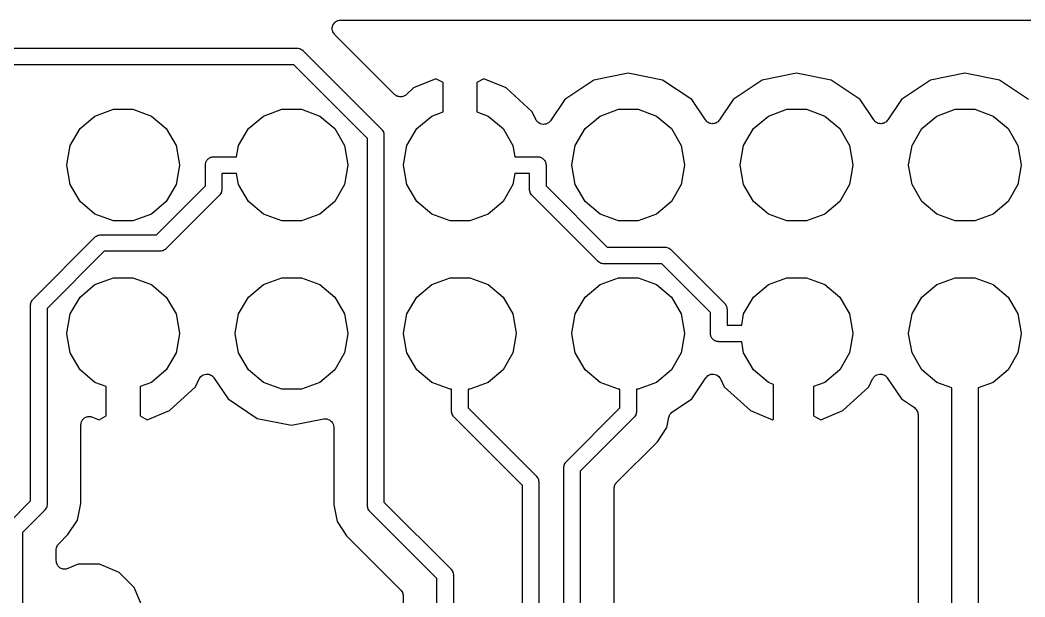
# Model space of a CAD drawing. Extents: x 116.4 to 213.4, y -134.3 to -53.5.
# Drawn here: x 188.78 to 203.94, y -62.24 to -53.54 of the extents above; entities that cross this region are included whole.
import ezdxf

# ---------------------------------------------------------------- set-up
doc = ezdxf.new("R2010")
doc.units = 0
doc.header["$MEASUREMENT"] = 0
doc.layers.add('BLACK', color=7, linetype='CONTINUOUS')

msp = doc.modelspace()

# ---------------------------------------------------------------- linework, layer by layer
at = {"layer": 'Black'}
for p, q in [((193.487, -53.6469), (193.489, -53.6417)), ((193.487, -53.6635), (193.487, -53.6469)), ((193.489, -53.6361), (193.496, -53.6211)), ((193.489, -53.6417), (193.489, -53.6361)), ((193.496, -53.6211), (193.502, -53.6055)), ((193.502, -53.6055), (193.506, -53.6012)), ((193.506, -53.6012), (193.508, -53.5962)), ((193.508, -53.5962), (193.52, -53.5844)), ((193.52, -53.5844), (193.53, -53.5717)), ((193.53, -53.5717), (193.535, -53.5689)), ((193.535, -53.5689), (193.539, -53.565)), ((193.539, -53.565), (193.554, -53.558)), ((193.554, -53.558), (193.568, -53.5497)), ((193.568, -53.5497), (193.574, -53.5487)), ((193.574, -53.5487), (193.579, -53.5463)), ((193.579, -53.5463), (193.596, -53.5449)), ((193.596, -53.5449), (193.612, -53.542)), ((193.612, -53.542), (207.194, -53.542)), ((193.485, -53.6801), (193.487, -53.6635)), ((193.487, -53.6855), (193.485, -53.6801)), ((193.487, -53.6911), (193.487, -53.6855)), ((193.493, -53.7066), (193.487, -53.6911)), ((193.497, -53.7227), (193.493, -53.7066)), ((193.5, -53.7272), (193.497, -53.7227)), ((193.502, -53.7325), (193.5, -53.7272)), ((193.513, -53.7452), (193.502, -53.7325)), ((193.522, -53.7588), (193.513, -53.7452)), ((194.426, -54.6632), (193.522, -53.7588)), ((180.076, -53.9671), (192.96, -53.9671)), ((192.96, -53.9671), (192.966, -53.9681)), ((192.966, -53.9681), (192.971, -53.9676)), ((192.971, -53.9676), (192.987, -53.9718)), ((192.987, -53.9718), (193.003, -53.9746)), ((193.003, -53.9746), (193.008, -53.9774)), ((193.008, -53.9774), (193.013, -53.9788)), ((193.013, -53.9788), (193.026, -53.9882)), ((193.026, -53.9882), (193.041, -53.9963)), ((193.041, -53.9963), (193.044, -54.0006)), ((193.044, -54.0006), (193.049, -54.0037)), ((193.049, -54.0037), (194.23, -55.1855)), ((192.908, -54.2171), (180.127, -54.2171)), ((194.017, -55.3257), (192.908, -54.2171)), ((197.952, -54.343), (197.433, -54.4462)), ((198.471, -54.4462), (197.952, -54.343)), ((200.492, -54.343), (199.973, -54.4462)), ((201.011, -54.4462), (200.492, -54.343)), ((203.032, -54.343), (202.513, -54.4462)), ((203.551, -54.4462), (203.032, -54.343)), ((194.714, -54.5648), (194.602, -54.6672)), ((195.049, -54.4263), (194.714, -54.5648)), ((195.158, -54.484), (195.049, -54.4263)), ((195.158, -54.926), (195.158, -54.484)), ((195.775, -54.4263), (195.666, -54.484)), ((195.666, -54.484), (195.666, -54.926)), ((196.11, -54.5648), (195.775, -54.4263)), ((196.503, -54.9231), (196.11, -54.5648)), ((197.433, -54.4462), (196.994, -54.74)), ((198.91, -54.74), (198.471, -54.4462)), ((199.973, -54.4462), (199.534, -54.74)), ((201.45, -54.74), (201.011, -54.4462)), ((202.513, -54.4462), (202.074, -54.74)), ((203.99, -54.74), (203.551, -54.4462)), ((194.433, -54.6678), (194.426, -54.6632)), ((194.439, -54.6739), (194.433, -54.6678)), ((194.451, -54.6804), (194.439, -54.6739)), ((194.463, -54.6885), (194.451, -54.6804)), ((194.47, -54.6906), (194.463, -54.6885)), ((194.478, -54.6944), (194.47, -54.6906)), ((194.492, -54.6962), (194.478, -54.6944)), ((194.505, -54.6999), (194.492, -54.6962)), ((194.513, -54.6992), (194.505, -54.6999)), ((194.521, -54.7002), (194.513, -54.6992)), ((194.535, -54.6972), (194.521, -54.7002)), ((194.549, -54.696), (194.535, -54.6972)), ((194.557, -54.6926), (194.549, -54.696)), ((194.565, -54.6908), (194.557, -54.6926)), ((194.576, -54.6833), (194.565, -54.6908)), ((194.589, -54.6774), (194.576, -54.6833)), ((194.595, -54.6716), (194.589, -54.6774)), ((194.602, -54.6672), (194.595, -54.6716)), ((196.994, -54.74), (196.78, -55.0597)), ((199.116, -55.0482), (198.91, -54.74)), ((199.534, -54.74), (199.328, -55.0482)), ((201.656, -55.0482), (201.45, -54.74)), ((202.074, -54.74), (201.868, -55.0482)), ((189.681, -55.178), (189.907, -54.9882)), ((189.907, -54.9882), (190.184, -54.8873)), ((190.184, -54.8873), (190.48, -54.8873)), ((190.48, -54.8873), (190.757, -54.9882)), ((190.757, -54.9882), (190.983, -55.178)), ((192.221, -55.178), (192.447, -54.9882)), ((192.447, -54.9882), (192.724, -54.8873)), ((192.724, -54.8873), (193.02, -54.8873)), ((193.02, -54.8873), (193.297, -54.9882)), ((193.297, -54.9882), (193.523, -55.178)), ((194.761, -55.178), (194.987, -54.9882)), ((194.987, -54.9882), (195.158, -54.926)), ((195.666, -54.926), (195.837, -54.9882)), ((195.837, -54.9882), (196.063, -55.178)), ((196.559, -55.0431), (196.503, -54.9231)), ((197.301, -55.178), (197.527, -54.9882)), ((197.527, -54.9882), (197.804, -54.8873)), ((197.804, -54.8873), (198.1, -54.8873)), ((198.1, -54.8873), (198.377, -54.9882)), ((198.377, -54.9882), (198.603, -55.178)), ((199.841, -55.178), (200.067, -54.9882)), ((200.067, -54.9882), (200.344, -54.8873)), ((200.344, -54.8873), (200.64, -54.8873)), ((200.64, -54.8873), (200.917, -54.9882)), ((200.917, -54.9882), (201.143, -55.178)), ((202.381, -55.178), (202.607, -54.9882)), ((202.607, -54.9882), (202.884, -54.8873)), ((202.884, -54.8873), (203.18, -54.8873)), ((203.18, -54.8873), (203.457, -54.9882)), ((203.457, -54.9882), (203.683, -55.178)), ((189.533, -55.4336), (189.681, -55.178)), ((190.983, -55.178), (191.131, -55.4336)), ((192.073, -55.4336), (192.221, -55.178)), ((193.523, -55.178), (193.671, -55.4336)), ((194.613, -55.4336), (194.761, -55.178)), ((196.063, -55.178), (196.211, -55.4336)), ((196.56, -55.0441), (196.559, -55.0431)), ((196.56, -55.0453), (196.56, -55.0441)), ((196.573, -55.0622), (196.56, -55.0453)), ((196.585, -55.0792), (196.573, -55.0622)), ((196.586, -55.0799), (196.585, -55.0792)), ((196.586, -55.0809), (196.586, -55.0799)), ((196.604, -55.0925), (196.586, -55.0809)), ((196.621, -55.1044), (196.604, -55.0925)), ((196.622, -55.1047), (196.621, -55.1044)), ((196.623, -55.1054), (196.622, -55.1047)), ((196.643, -55.1104), (196.623, -55.1054)), ((196.664, -55.1157), (196.643, -55.1104)), ((196.665, -55.1156), (196.664, -55.1157)), ((196.666, -55.1159), (196.665, -55.1156)), ((196.687, -55.1136), (196.666, -55.1159)), ((196.708, -55.1117), (196.687, -55.1136)), ((196.709, -55.1112), (196.708, -55.1117)), ((196.71, -55.1111), (196.709, -55.1112)), ((196.729, -55.1019), (196.71, -55.1111)), ((196.747, -55.093), (196.729, -55.1019)), ((196.748, -55.0921), (196.747, -55.093)), ((196.749, -55.0916), (196.748, -55.0921)), ((196.764, -55.0765), (196.749, -55.0916)), ((196.779, -55.0617), (196.764, -55.0765)), ((196.78, -55.0597), (196.779, -55.0606)), ((196.779, -55.0606), (196.779, -55.0617)), ((197.153, -55.4336), (197.301, -55.178)), ((198.603, -55.178), (198.751, -55.4336)), ((199.126, -55.0582), (199.116, -55.0482)), ((199.134, -55.0694), (199.126, -55.0582)), ((199.141, -55.074), (199.134, -55.0694)), ((199.147, -55.08), (199.141, -55.074)), ((199.159, -55.0862), (199.147, -55.08)), ((199.171, -55.0939), (199.159, -55.0862)), ((199.179, -55.0959), (199.171, -55.0939)), ((199.186, -55.0996), (199.179, -55.0959)), ((199.2, -55.1011), (199.186, -55.0996)), ((199.214, -55.1044), (199.2, -55.1011)), ((199.222, -55.1034), (199.214, -55.1044)), ((199.23, -55.1044), (199.222, -55.1034)), ((199.244, -55.1011), (199.23, -55.1044)), ((199.258, -55.0996), (199.244, -55.1011)), ((199.265, -55.0959), (199.258, -55.0996)), ((199.273, -55.0939), (199.265, -55.0959)), ((199.285, -55.0862), (199.273, -55.0939)), ((199.297, -55.08), (199.285, -55.0862)), ((199.303, -55.074), (199.297, -55.08)), ((199.31, -55.0694), (199.303, -55.074)), ((199.318, -55.0582), (199.31, -55.0694)), ((199.328, -55.0482), (199.318, -55.0582)), ((199.693, -55.4336), (199.841, -55.178)), ((201.143, -55.178), (201.291, -55.4336)), ((201.666, -55.0582), (201.656, -55.0482)), ((201.674, -55.0694), (201.666, -55.0582)), ((201.681, -55.074), (201.674, -55.0694)), ((201.687, -55.08), (201.681, -55.074)), ((201.699, -55.0862), (201.687, -55.08)), ((201.711, -55.0939), (201.699, -55.0862)), ((201.719, -55.0959), (201.711, -55.0939)), ((201.726, -55.0996), (201.719, -55.0959)), ((201.74, -55.1011), (201.726, -55.0996)), ((201.754, -55.1044), (201.74, -55.1011)), ((201.762, -55.1034), (201.754, -55.1044)), ((201.77, -55.1044), (201.762, -55.1034)), ((201.784, -55.1011), (201.77, -55.1044)), ((201.798, -55.0996), (201.784, -55.1011)), ((201.805, -55.0959), (201.798, -55.0996)), ((201.813, -55.0939), (201.805, -55.0959)), ((201.825, -55.0862), (201.813, -55.0939)), ((201.837, -55.08), (201.825, -55.0862)), ((201.843, -55.074), (201.837, -55.08)), ((201.85, -55.0694), (201.843, -55.074)), ((201.858, -55.0582), (201.85, -55.0694)), ((201.868, -55.0482), (201.858, -55.0582)), ((202.233, -55.4336), (202.381, -55.178)), ((203.683, -55.178), (203.831, -55.4336)), ((194.017, -60.8633), (194.017, -55.3257)), ((194.23, -55.1855), (194.234, -55.19)), ((194.234, -55.19), (194.238, -55.1936)), ((194.238, -55.1936), (194.246, -55.2077)), ((194.246, -55.2077), (194.255, -55.2211)), ((194.255, -55.2211), (194.257, -55.2264)), ((194.257, -55.2264), (194.259, -55.2311)), ((194.259, -55.2311), (194.262, -55.2472)), ((194.262, -55.2472), (194.267, -55.263)), ((194.267, -55.263), (194.266, -55.2685)), ((194.266, -55.2685), (194.267, -55.2739)), ((194.267, -55.2739), (194.267, -60.8115)), ((189.482, -55.7244), (189.533, -55.4336)), ((191.131, -55.4336), (191.182, -55.7244)), ((192.043, -55.6026), (192.073, -55.4336)), ((193.671, -55.4336), (193.722, -55.7244)), ((194.562, -55.7244), (194.613, -55.4336)), ((196.211, -55.4336), (196.241, -55.6026)), ((197.102, -55.7244), (197.153, -55.4336)), ((198.751, -55.4336), (198.802, -55.7244)), ((199.642, -55.7244), (199.693, -55.4336)), ((201.291, -55.4336), (201.342, -55.7244)), ((202.182, -55.7244), (202.233, -55.4336)), ((203.831, -55.4336), (203.882, -55.7244)), ((191.609, -55.6402), (191.616, -55.6318)), ((191.616, -55.6318), (191.626, -55.6264)), ((191.626, -55.6264), (191.634, -55.6193)), ((191.634, -55.6193), (191.644, -55.6156)), ((191.644, -55.6156), (191.654, -55.6101)), ((191.654, -55.6101), (191.665, -55.6082)), ((191.665, -55.6082), (191.675, -55.6045)), ((191.675, -55.6045), (191.686, -55.6045)), ((191.686, -55.6045), (191.697, -55.6026)), ((191.697, -55.6026), (192.043, -55.6026)), ((196.241, -55.6026), (196.587, -55.6026)), ((196.587, -55.6026), (196.598, -55.6045)), ((196.598, -55.6045), (196.609, -55.6045)), ((196.609, -55.6045), (196.619, -55.6082)), ((196.619, -55.6082), (196.63, -55.6101)), ((196.63, -55.6101), (196.64, -55.6156)), ((196.64, -55.6156), (196.65, -55.6193)), ((196.65, -55.6193), (196.658, -55.6264)), ((196.658, -55.6264), (196.668, -55.6318)), ((196.668, -55.6318), (196.675, -55.6402)), ((189.482, -55.7308), (189.482, -55.7244)), ((189.533, -56.0216), (189.482, -55.7308)), ((191.182, -55.7308), (191.131, -56.0216)), ((191.182, -55.7244), (191.182, -55.7308)), ((191.572, -55.7276), (191.574, -55.7168)), ((191.572, -56.0432), (191.572, -55.7276)), ((191.574, -55.7059), (191.577, -55.6956)), ((191.574, -55.7168), (191.574, -55.7059)), ((191.577, -55.6956), (191.579, -55.6848)), ((191.579, -55.6848), (191.585, -55.6754)), ((191.585, -55.6754), (191.588, -55.6651)), ((191.588, -55.6651), (191.595, -55.6567)), ((191.595, -55.6567), (191.601, -55.6473)), ((191.601, -55.6473), (191.609, -55.6402)), ((193.722, -55.7308), (193.671, -56.0216)), ((193.722, -55.7244), (193.722, -55.7308)), ((194.562, -55.7308), (194.562, -55.7244)), ((194.613, -56.0216), (194.562, -55.7308)), ((196.675, -55.6402), (196.683, -55.6473)), ((196.683, -55.6473), (196.689, -55.6567)), ((196.689, -55.6567), (196.696, -55.6651)), ((196.696, -55.6651), (196.699, -55.6754)), ((196.699, -55.6754), (196.705, -55.6848)), ((196.705, -55.6848), (196.707, -55.6956)), ((196.707, -55.6956), (196.71, -55.7059)), ((196.71, -55.7059), (196.71, -55.7168)), ((196.71, -55.7168), (196.712, -55.7276)), ((196.712, -55.7276), (196.712, -56.0432)), ((197.102, -55.7308), (197.102, -55.7244)), ((197.153, -56.0216), (197.102, -55.7308)), ((198.802, -55.7308), (198.751, -56.0216)), ((198.802, -55.7244), (198.802, -55.7308)), ((199.642, -55.7308), (199.642, -55.7244)), ((199.693, -56.0216), (199.642, -55.7308)), ((201.342, -55.7308), (201.291, -56.0216)), ((201.342, -55.7244), (201.342, -55.7308)), ((202.182, -55.7308), (202.182, -55.7244)), ((202.233, -56.0216), (202.182, -55.7308)), ((203.882, -55.7308), (203.831, -56.0216)), ((203.882, -55.7244), (203.882, -55.7308)), ((192.043, -55.8526), (191.822, -55.8526)), ((191.822, -55.8526), (191.822, -56.095)), ((192.073, -56.0216), (192.043, -55.8526)), ((196.241, -55.8526), (196.211, -56.0216)), ((196.462, -55.8526), (196.241, -55.8526)), ((196.462, -56.095), (196.462, -55.8526)), ((189.681, -56.2772), (189.533, -56.0216)), ((190.837, -56.7779), (191.572, -56.0432)), ((191.131, -56.0216), (190.983, -56.2772)), ((192.221, -56.2772), (192.073, -56.0216)), ((193.671, -56.0216), (193.523, -56.2772)), ((194.761, -56.2772), (194.613, -56.0216)), ((196.211, -56.0216), (196.063, -56.2772)), ((196.712, -56.0432), (197.636, -56.9673)), ((197.301, -56.2772), (197.153, -56.0216)), ((198.751, -56.0216), (198.603, -56.2772)), ((199.841, -56.2772), (199.693, -56.0216)), ((201.291, -56.0216), (201.143, -56.2772)), ((202.381, -56.2772), (202.233, -56.0216)), ((203.831, -56.0216), (203.683, -56.2772)), ((191.785, -56.1834), (190.977, -56.9913)), ((191.788, -56.1789), (191.785, -56.1834)), ((191.792, -56.1753), (191.788, -56.1789)), ((191.801, -56.1612), (191.792, -56.1753)), ((191.81, -56.1478), (191.801, -56.1612)), ((191.811, -56.1425), (191.81, -56.1478)), ((191.814, -56.1378), (191.811, -56.1425)), ((191.817, -56.1217), (191.814, -56.1378)), ((191.821, -56.1059), (191.817, -56.1217)), ((191.822, -56.095), (191.821, -56.1004)), ((191.821, -56.1004), (191.821, -56.1059)), ((196.463, -56.1004), (196.462, -56.095)), ((196.463, -56.1059), (196.463, -56.1004)), ((196.467, -56.1217), (196.463, -56.1059)), ((196.47, -56.1378), (196.467, -56.1217)), ((196.473, -56.1425), (196.47, -56.1378)), ((196.474, -56.1478), (196.473, -56.1425)), ((196.483, -56.1612), (196.474, -56.1478)), ((196.492, -56.1753), (196.483, -56.1612)), ((196.496, -56.1789), (196.492, -56.1753)), ((196.499, -56.1834), (196.496, -56.1789)), ((197.496, -57.1807), (196.499, -56.1834)), ((189.907, -56.467), (189.681, -56.2772)), ((190.983, -56.2772), (190.757, -56.467)), ((192.447, -56.467), (192.221, -56.2772)), ((193.523, -56.2772), (193.297, -56.467)), ((194.987, -56.467), (194.761, -56.2772)), ((196.063, -56.2772), (195.837, -56.467)), ((197.527, -56.467), (197.301, -56.2772)), ((198.603, -56.2772), (198.377, -56.467)), ((200.067, -56.467), (199.841, -56.2772)), ((201.143, -56.2772), (200.917, -56.467)), ((202.607, -56.467), (202.381, -56.2772)), ((203.683, -56.2772), (203.457, -56.467)), ((190.184, -56.5679), (189.907, -56.467)), ((190.757, -56.467), (190.48, -56.5679)), ((192.724, -56.5679), (192.447, -56.467)), ((193.297, -56.467), (193.02, -56.5679)), ((195.264, -56.5679), (194.987, -56.467)), ((195.837, -56.467), (195.56, -56.5679)), ((197.804, -56.5679), (197.527, -56.467)), ((198.377, -56.467), (198.1, -56.5679)), ((200.344, -56.5679), (200.067, -56.467)), ((200.917, -56.467), (200.64, -56.5679)), ((202.884, -56.5679), (202.607, -56.467)), ((203.457, -56.467), (203.18, -56.5679)), ((190.48, -56.5679), (190.184, -56.5679)), ((193.02, -56.5679), (192.724, -56.5679)), ((195.56, -56.5679), (195.264, -56.5679)), ((198.1, -56.5679), (197.804, -56.5679)), ((200.64, -56.5679), (200.344, -56.5679)), ((203.18, -56.5679), (202.884, -56.5679)), ((188.972, -57.7496), (189.907, -56.8145)), ((189.907, -56.8145), (189.912, -56.8114)), ((189.912, -56.8114), (189.915, -56.8071)), ((189.915, -56.8071), (189.929, -56.799)), ((189.929, -56.799), (189.943, -56.7896)), ((189.943, -56.7896), (189.948, -56.7882)), ((189.948, -56.7882), (189.953, -56.7854)), ((189.953, -56.7854), (189.969, -56.7826)), ((189.969, -56.7826), (189.985, -56.7784)), ((189.985, -56.7784), (189.99, -56.7789)), ((189.99, -56.7789), (189.996, -56.7779)), ((189.996, -56.7779), (190.837, -56.7779)), ((190.973, -56.9944), (190.969, -56.9987)), ((190.977, -56.9913), (190.973, -56.9944)), ((197.636, -56.9673), (198.509, -56.9673)), ((198.509, -56.9673), (198.514, -56.9683)), ((198.514, -56.9683), (198.52, -56.9678)), ((198.52, -56.9678), (198.535, -56.972)), ((198.535, -56.972), (198.552, -56.9748)), ((198.552, -56.9748), (198.556, -56.9776)), ((198.556, -56.9776), (198.562, -56.979)), ((198.562, -56.979), (198.575, -56.9884)), ((198.575, -56.9884), (198.589, -56.9965)), ((198.589, -56.9965), (198.593, -57.0008)), ((190.047, -57.0279), (189.186, -57.8898)), ((190.889, -57.0279), (190.047, -57.0279)), ((190.894, -57.0269), (190.889, -57.0279)), ((190.9, -57.0274), (190.894, -57.0269)), ((190.915, -57.0232), (190.9, -57.0274)), ((190.932, -57.0204), (190.915, -57.0232)), ((190.936, -57.0176), (190.932, -57.0204)), ((190.942, -57.0162), (190.936, -57.0176)), ((190.955, -57.0068), (190.942, -57.0162)), ((190.969, -56.9987), (190.955, -57.0068)), ((198.593, -57.0008), (198.597, -57.0039)), ((198.597, -57.0039), (199.405, -57.8118)), ((197.501, -57.1838), (197.496, -57.1807)), ((197.504, -57.1881), (197.501, -57.1838)), ((197.518, -57.1962), (197.504, -57.1881)), ((197.532, -57.2056), (197.518, -57.1962)), ((197.537, -57.207), (197.532, -57.2056)), ((197.542, -57.2098), (197.537, -57.207)), ((197.558, -57.2126), (197.542, -57.2098)), ((197.574, -57.2168), (197.558, -57.2126)), ((197.579, -57.2163), (197.574, -57.2168)), ((197.585, -57.2173), (197.579, -57.2163)), ((198.457, -57.2173), (197.585, -57.2173)), ((199.192, -57.952), (198.457, -57.2173)), ((189.907, -57.5282), (190.184, -57.4273)), ((190.184, -57.4273), (190.48, -57.4273)), ((190.48, -57.4273), (190.757, -57.5282)), ((192.447, -57.5282), (192.724, -57.4273)), ((192.724, -57.4273), (193.02, -57.4273)), ((193.02, -57.4273), (193.297, -57.5282)), ((194.987, -57.5282), (195.264, -57.4273)), ((195.264, -57.4273), (195.56, -57.4273)), ((195.56, -57.4273), (195.837, -57.5282)), ((197.527, -57.5282), (197.804, -57.4273)), ((197.804, -57.4273), (198.1, -57.4273)), ((198.1, -57.4273), (198.377, -57.5282)), ((200.067, -57.5282), (200.344, -57.4273)), ((200.344, -57.4273), (200.64, -57.4273)), ((200.64, -57.4273), (200.917, -57.5282)), ((202.607, -57.5282), (202.884, -57.4273)), ((202.884, -57.4273), (203.18, -57.4273)), ((203.18, -57.4273), (203.457, -57.5282)), ((189.681, -57.718), (189.907, -57.5282)), ((190.757, -57.5282), (190.983, -57.718)), ((192.221, -57.718), (192.447, -57.5282)), ((193.297, -57.5282), (193.523, -57.718)), ((194.761, -57.718), (194.987, -57.5282)), ((195.837, -57.5282), (196.063, -57.718)), ((197.301, -57.718), (197.527, -57.5282)), ((198.377, -57.5282), (198.603, -57.718)), ((199.841, -57.718), (200.067, -57.5282)), ((200.917, -57.5282), (201.143, -57.718)), ((202.381, -57.718), (202.607, -57.5282)), ((203.457, -57.5282), (203.683, -57.718)), ((188.965, -57.7577), (188.969, -57.7541)), ((188.969, -57.7541), (188.972, -57.7496)), ((189.533, -57.9736), (189.681, -57.718)), ((190.983, -57.718), (191.131, -57.9736)), ((192.073, -57.9736), (192.221, -57.718)), ((193.523, -57.718), (193.671, -57.9736)), ((194.613, -57.9736), (194.761, -57.718)), ((196.063, -57.718), (196.211, -57.9736)), ((197.153, -57.9736), (197.301, -57.718)), ((198.603, -57.718), (198.751, -57.9736)), ((199.693, -57.9736), (199.841, -57.718)), ((201.143, -57.718), (201.291, -57.9736)), ((202.233, -57.9736), (202.381, -57.718)), ((203.683, -57.718), (203.831, -57.9736)), ((188.936, -57.8271), (188.94, -57.8113)), ((188.937, -57.8326), (188.936, -57.8271)), ((188.936, -57.838), (188.937, -57.8326)), ((188.936, -60.7908), (188.936, -57.838)), ((188.94, -57.8113), (188.943, -57.7952)), ((188.943, -57.7952), (188.946, -57.7905)), ((188.946, -57.7905), (188.947, -57.7852)), ((188.947, -57.7852), (188.957, -57.7718)), ((188.957, -57.7718), (188.965, -57.7577)), ((189.186, -57.8898), (189.186, -60.8426)), ((199.405, -57.8118), (199.408, -57.8163)), ((199.408, -57.8163), (199.412, -57.8199)), ((199.412, -57.8199), (199.421, -57.834)), ((199.421, -57.834), (199.43, -57.8474)), ((199.43, -57.8474), (199.431, -57.8527)), ((199.431, -57.8527), (199.434, -57.8574)), ((199.434, -57.8574), (199.437, -57.8735)), ((199.437, -57.8735), (199.441, -57.8893)), ((199.441, -57.8893), (199.441, -57.8948)), ((199.441, -57.8948), (199.442, -57.9002)), ((199.442, -57.9002), (199.442, -58.1426)), ((189.482, -58.2644), (189.533, -57.9736)), ((191.131, -57.9736), (191.182, -58.2644)), ((192.022, -58.2644), (192.073, -57.9736)), ((193.671, -57.9736), (193.722, -58.2644)), ((194.562, -58.2644), (194.613, -57.9736)), ((196.211, -57.9736), (196.262, -58.2644)), ((197.102, -58.2644), (197.153, -57.9736)), ((198.751, -57.9736), (198.802, -58.2644)), ((199.192, -58.2676), (199.192, -57.952)), ((199.663, -58.1426), (199.693, -57.9736)), ((201.291, -57.9736), (201.342, -58.2644)), ((202.182, -58.2644), (202.233, -57.9736)), ((203.831, -57.9736), (203.882, -58.2644)), ((199.442, -58.1426), (199.663, -58.1426)), ((189.482, -58.2708), (189.482, -58.2644)), ((189.533, -58.5616), (189.482, -58.2708)), ((191.182, -58.2708), (191.131, -58.5616)), ((191.182, -58.2644), (191.182, -58.2708)), ((192.022, -58.2708), (192.022, -58.2644)), ((192.073, -58.5616), (192.022, -58.2708)), ((193.722, -58.2708), (193.671, -58.5616)), ((193.722, -58.2644), (193.722, -58.2708)), ((194.562, -58.2708), (194.562, -58.2644)), ((194.613, -58.5616), (194.562, -58.2708)), ((196.262, -58.2708), (196.211, -58.5616)), ((196.262, -58.2644), (196.262, -58.2708)), ((197.102, -58.2708), (197.102, -58.2644)), ((197.153, -58.5616), (197.102, -58.2708)), ((198.802, -58.2708), (198.751, -58.5616)), ((198.802, -58.2644), (198.802, -58.2708)), ((199.194, -58.2784), (199.192, -58.2676)), ((199.194, -58.2893), (199.194, -58.2784)), ((199.197, -58.2996), (199.194, -58.2893)), ((199.199, -58.3104), (199.197, -58.2996)), ((199.205, -58.3198), (199.199, -58.3104)), ((199.208, -58.3301), (199.205, -58.3198)), ((199.215, -58.3385), (199.208, -58.3301)), ((199.221, -58.3479), (199.215, -58.3385)), ((199.229, -58.355), (199.221, -58.3479)), ((199.236, -58.3634), (199.229, -58.355)), ((201.342, -58.2708), (201.291, -58.5616)), ((201.342, -58.2644), (201.342, -58.2708)), ((202.182, -58.2708), (202.182, -58.2644)), ((202.233, -58.5616), (202.182, -58.2708)), ((203.882, -58.2708), (203.831, -58.5616)), ((203.882, -58.2644), (203.882, -58.2708)), ((199.246, -58.3688), (199.236, -58.3634)), ((199.254, -58.3759), (199.246, -58.3688)), ((199.264, -58.3796), (199.254, -58.3759)), ((199.274, -58.3851), (199.264, -58.3796)), ((199.285, -58.387), (199.274, -58.3851)), ((199.295, -58.3907), (199.285, -58.387)), ((199.306, -58.3907), (199.295, -58.3907)), ((199.317, -58.3926), (199.306, -58.3907)), ((199.663, -58.3926), (199.317, -58.3926)), ((199.693, -58.5616), (199.663, -58.3926)), ((189.681, -58.8172), (189.533, -58.5616)), ((191.131, -58.5616), (190.983, -58.8172)), ((192.221, -58.8172), (192.073, -58.5616)), ((193.671, -58.5616), (193.523, -58.8172)), ((194.761, -58.8172), (194.613, -58.5616)), ((196.211, -58.5616), (196.063, -58.8172)), ((197.301, -58.8172), (197.153, -58.5616)), ((198.751, -58.5616), (198.603, -58.8172)), ((199.841, -58.8172), (199.693, -58.5616)), ((201.291, -58.5616), (201.143, -58.8172)), ((202.381, -58.8172), (202.233, -58.5616)), ((203.831, -58.5616), (203.683, -58.8172)), ((189.907, -59.007), (189.681, -58.8172)), ((190.983, -58.8172), (190.757, -59.007)), ((191.423, -59.0721), (191.479, -58.9521)), ((191.479, -58.9521), (191.48, -58.9511)), ((191.48, -58.9499), (191.493, -58.933)), ((191.48, -58.9511), (191.48, -58.9499)), ((191.493, -58.933), (191.505, -58.916)), ((191.505, -58.916), (191.506, -58.9153)), ((191.506, -58.9143), (191.524, -58.9027)), ((191.506, -58.9153), (191.506, -58.9143)), ((191.524, -58.9027), (191.541, -58.8908)), ((191.541, -58.8908), (191.542, -58.8905)), ((191.542, -58.8905), (191.543, -58.8898)), ((191.543, -58.8898), (191.563, -58.8848)), ((191.563, -58.8848), (191.584, -58.8795)), ((191.584, -58.8795), (191.585, -58.8796)), ((191.585, -58.8796), (191.586, -58.8793)), ((191.586, -58.8793), (191.607, -58.8816)), ((191.607, -58.8816), (191.628, -58.8835)), ((191.628, -58.8835), (191.629, -58.884)), ((191.629, -58.884), (191.63, -58.8841)), ((191.63, -58.8841), (191.649, -58.8933)), ((191.649, -58.8933), (191.667, -58.9022)), ((191.667, -58.9022), (191.668, -58.9031)), ((191.668, -58.9031), (191.669, -58.9036)), ((191.669, -58.9036), (191.684, -58.9187)), ((191.684, -58.9187), (191.699, -58.9335)), ((191.699, -58.9335), (191.699, -58.9346)), ((191.699, -58.9346), (191.7, -58.9355)), ((191.7, -58.9355), (191.914, -59.2552)), ((192.447, -59.007), (192.221, -58.8172)), ((193.523, -58.8172), (193.297, -59.007)), ((194.987, -59.007), (194.761, -58.8172)), ((196.063, -58.8172), (195.837, -59.007)), ((197.527, -59.007), (197.301, -58.8172)), ((198.603, -58.8172), (198.377, -59.007)), ((198.91, -59.2552), (199.124, -58.9355)), ((199.124, -58.9355), (199.125, -58.9346)), ((199.125, -58.9335), (199.14, -58.9187)), ((199.125, -58.9346), (199.125, -58.9335)), ((199.14, -58.9187), (199.155, -58.9036)), ((199.155, -58.9036), (199.156, -58.9031)), ((199.156, -58.9031), (199.157, -58.9022)), ((199.157, -58.9022), (199.175, -58.8933)), ((199.175, -58.8933), (199.194, -58.8841)), ((199.194, -58.8841), (199.195, -58.884)), ((199.195, -58.884), (199.196, -58.8835)), ((199.196, -58.8835), (199.217, -58.8816)), ((199.217, -58.8816), (199.238, -58.8793)), ((199.238, -58.8793), (199.239, -58.8796)), ((199.239, -58.8796), (199.24, -58.8795)), ((199.24, -58.8795), (199.261, -58.8848)), ((199.261, -58.8848), (199.281, -58.8898)), ((199.281, -58.8898), (199.282, -58.8905)), ((199.282, -58.8905), (199.283, -58.8908)), ((199.283, -58.8908), (199.3, -58.9027)), ((199.3, -58.9027), (199.318, -58.9143)), ((199.318, -58.9143), (199.318, -58.9153)), ((199.318, -58.9153), (199.319, -58.916)), ((199.319, -58.916), (199.331, -58.933)), ((199.331, -58.933), (199.344, -58.9499)), ((199.344, -58.9499), (199.344, -58.9511)), ((199.344, -58.9511), (199.345, -58.9521)), ((199.345, -58.9521), (199.401, -59.0721)), ((200.067, -59.007), (199.841, -58.8172)), ((201.143, -58.8172), (200.917, -59.007)), ((201.583, -59.0721), (201.639, -58.9521)), ((201.639, -58.9521), (201.64, -58.9511)), ((201.64, -58.9499), (201.653, -58.933)), ((201.64, -58.9511), (201.64, -58.9499)), ((201.653, -58.933), (201.665, -58.916)), ((201.665, -58.916), (201.666, -58.9153)), ((201.666, -58.9143), (201.684, -58.9027)), ((201.666, -58.9153), (201.666, -58.9143)), ((201.684, -58.9027), (201.701, -58.8908)), ((201.701, -58.8908), (201.702, -58.8905)), ((201.702, -58.8905), (201.703, -58.8898)), ((201.703, -58.8898), (201.723, -58.8848)), ((201.723, -58.8848), (201.744, -58.8795)), ((201.744, -58.8795), (201.745, -58.8796)), ((201.745, -58.8796), (201.746, -58.8793)), ((201.746, -58.8793), (201.767, -58.8816)), ((201.767, -58.8816), (201.788, -58.8835)), ((201.788, -58.8835), (201.789, -58.884)), ((201.789, -58.884), (201.79, -58.8841)), ((201.79, -58.8841), (201.809, -58.8933)), ((201.809, -58.8933), (201.827, -58.9022)), ((201.827, -58.9022), (201.828, -58.9031)), ((201.828, -58.9031), (201.829, -58.9036)), ((201.829, -58.9036), (201.844, -58.9187)), ((201.844, -58.9187), (201.859, -58.9335)), ((201.859, -58.9335), (201.859, -58.9346)), ((201.859, -58.9346), (201.86, -58.9355)), ((201.86, -58.9355), (202.074, -59.2552)), ((202.607, -59.007), (202.381, -58.8172)), ((203.683, -58.8172), (203.457, -59.007)), ((190.078, -59.0692), (189.907, -59.007)), ((190.078, -59.5112), (190.078, -59.0692)), ((190.757, -59.007), (190.586, -59.0692)), ((190.586, -59.0692), (190.586, -59.5112)), ((191.03, -59.4304), (191.423, -59.0721)), ((192.724, -59.1079), (192.447, -59.007)), ((193.02, -59.1079), (192.724, -59.1079)), ((193.297, -59.007), (193.02, -59.1079)), ((195.264, -59.1079), (194.987, -59.007)), ((195.287, -59.1079), (195.264, -59.1079)), ((195.287, -59.4429), (195.287, -59.1079)), ((195.56, -59.1079), (195.537, -59.1079)), ((195.537, -59.1079), (195.537, -59.3911)), ((195.837, -59.007), (195.56, -59.1079)), ((197.804, -59.1079), (197.527, -59.007)), ((197.827, -59.1079), (197.804, -59.1079)), ((197.827, -59.3911), (197.827, -59.1079)), ((198.1, -59.1079), (198.077, -59.1079)), ((198.077, -59.1079), (198.077, -59.4429)), ((198.377, -59.007), (198.1, -59.1079)), ((199.401, -59.0721), (199.794, -59.4304)), ((200.144, -59.0351), (200.067, -59.007)), ((200.144, -59.5606), (200.144, -59.0351)), ((200.917, -59.007), (200.746, -59.0692)), ((200.746, -59.0692), (200.746, -59.5112)), ((201.19, -59.4304), (201.583, -59.0721)), ((202.832, -59.0889), (202.607, -59.007)), ((202.832, -65.8919), (202.832, -59.0889)), ((203.457, -59.007), (203.232, -59.0889)), ((203.232, -59.0889), (203.232, -65.9747)), ((191.914, -59.2552), (192.353, -59.549)), ((198.619, -59.4499), (198.91, -59.2552)), ((202.074, -59.2552), (202.268, -59.3848)), ((195.537, -59.3911), (196.567, -60.4211)), ((197.016, -60.2025), (197.827, -59.3911)), ((202.268, -59.3848), (202.281, -59.3973)), ((202.281, -59.3973), (202.294, -59.4088)), ((202.294, -59.4088), (202.296, -59.4124)), ((202.296, -59.4124), (202.299, -59.4153)), ((202.299, -59.4153), (202.307, -59.4315)), ((189.713, -59.5768), (189.719, -59.5707)), ((189.719, -59.5707), (189.723, -59.5634)), ((189.723, -59.5634), (189.734, -59.5545)), ((189.734, -59.5545), (189.743, -59.5443)), ((189.743, -59.5443), (189.751, -59.5405)), ((189.751, -59.5405), (189.757, -59.5351)), ((189.757, -59.5351), (189.77, -59.5304)), ((189.77, -59.5304), (189.782, -59.524)), ((189.782, -59.524), (189.791, -59.5229)), ((189.791, -59.5229), (189.799, -59.52)), ((189.799, -59.52), (189.812, -59.52)), ((189.812, -59.52), (189.826, -59.5182)), ((189.826, -59.5182), (189.834, -59.52)), ((189.834, -59.52), (189.843, -59.52)), ((189.843, -59.52), (189.856, -59.5247)), ((189.856, -59.5247), (189.869, -59.5277)), ((189.869, -59.5277), (189.969, -59.5689)), ((189.969, -59.5689), (190.078, -59.5112)), ((190.586, -59.5112), (190.695, -59.5689)), ((190.695, -59.5689), (191.03, -59.4304)), ((192.353, -59.549), (192.872, -59.6522)), ((192.872, -59.6522), (193.357, -59.5557)), ((193.357, -59.5557), (193.359, -59.5557)), ((193.359, -59.5557), (193.36, -59.5552)), ((193.36, -59.5552), (193.381, -59.5552)), ((193.381, -59.5552), (193.401, -59.5547)), ((193.401, -59.5547), (193.403, -59.5552)), ((193.403, -59.5552), (193.404, -59.5552)), ((193.404, -59.5552), (193.423, -59.5622)), ((193.423, -59.5622), (193.443, -59.5689)), ((193.443, -59.5689), (193.444, -59.5698)), ((193.444, -59.5698), (193.445, -59.5703)), ((193.445, -59.5703), (193.461, -59.5836)), ((195.288, -59.4483), (195.287, -59.4429)), ((195.287, -59.4538), (195.288, -59.4483)), ((195.292, -59.4696), (195.287, -59.4538)), ((195.295, -59.4857), (195.292, -59.4696)), ((195.297, -59.4904), (195.295, -59.4857)), ((195.299, -59.4957), (195.297, -59.4904)), ((195.308, -59.5091), (195.299, -59.4957)), ((195.316, -59.5232), (195.308, -59.5091)), ((195.32, -59.5268), (195.316, -59.5232)), ((195.324, -59.5313), (195.32, -59.5268)), ((196.354, -60.5613), (195.324, -59.5313)), ((198.04, -59.5313), (197.229, -60.3427)), ((198.044, -59.5268), (198.04, -59.5313)), ((198.048, -59.5232), (198.044, -59.5268)), ((198.056, -59.5091), (198.048, -59.5232)), ((198.065, -59.4957), (198.056, -59.5091)), ((198.067, -59.4904), (198.065, -59.4957)), ((198.069, -59.4857), (198.067, -59.4904)), ((198.072, -59.4696), (198.069, -59.4857)), ((198.077, -59.4538), (198.072, -59.4696)), ((198.077, -59.4429), (198.076, -59.4483)), ((198.076, -59.4483), (198.077, -59.4538)), ((198.535, -59.6842), (198.565, -59.5307)), ((198.565, -59.5307), (198.567, -59.5255)), ((198.567, -59.5255), (198.568, -59.52)), ((198.568, -59.52), (198.575, -59.5051)), ((198.575, -59.5051), (198.581, -59.4896)), ((198.581, -59.4896), (198.585, -59.4854)), ((198.585, -59.4854), (198.587, -59.4804)), ((198.587, -59.4804), (198.599, -59.469)), ((198.599, -59.469), (198.61, -59.4565)), ((198.61, -59.4565), (198.615, -59.4538)), ((198.615, -59.4538), (198.619, -59.4499)), ((199.794, -59.4304), (200.129, -59.5689)), ((200.129, -59.5689), (200.144, -59.5606)), ((200.746, -59.5112), (200.855, -59.5689)), ((200.855, -59.5689), (201.19, -59.4304)), ((202.307, -59.4315), (202.316, -59.447)), ((202.316, -59.447), (202.317, -59.4511)), ((202.317, -59.4511), (202.319, -59.4549)), ((202.319, -59.4549), (202.321, -59.4728)), ((202.321, -59.4728), (202.324, -59.4904)), ((202.324, -59.4904), (202.324, -65.6288)), ((189.694, -59.6451), (189.696, -59.6314)), ((189.694, -60.8301), (189.694, -59.6451)), ((189.696, -59.6314), (189.697, -59.6176)), ((189.697, -59.6176), (189.7, -59.6099)), ((189.7, -59.6099), (189.701, -59.6016)), ((189.701, -59.6016), (189.708, -59.5896)), ((189.708, -59.5896), (189.713, -59.5768)), ((193.461, -59.5836), (193.477, -59.5965)), ((193.477, -59.5965), (193.478, -59.5977)), ((193.478, -59.5977), (193.479, -59.5986)), ((193.479, -59.5986), (193.49, -59.6166)), ((193.49, -59.6166), (193.5, -59.6342)), ((193.5, -59.6342), (193.501, -59.6356)), ((193.501, -59.6356), (193.501, -59.6368)), ((193.501, -59.6368), (193.505, -59.6572)), ((193.505, -59.6572), (193.509, -59.6775)), ((193.509, -59.6775), (193.509, -59.6789)), ((193.509, -59.6789), (193.509, -59.6802)), ((193.509, -59.6802), (193.509, -60.8508)), ((198.391, -59.8993), (198.535, -59.6842)), ((197.774, -60.5159), (198.391, -59.8993)), ((196.979, -60.28), (196.984, -60.2642)), ((196.98, -60.2855), (196.979, -60.28)), ((196.979, -60.2909), (196.98, -60.2855)), ((196.979, -68.493), (196.979, -60.2909)), ((196.984, -60.2642), (196.987, -60.2481)), ((196.987, -60.2481), (196.989, -60.2434)), ((196.989, -60.2434), (196.991, -60.2381)), ((196.991, -60.2381), (197, -60.2247)), ((197, -60.2247), (197.008, -60.2106)), ((197.008, -60.2106), (197.012, -60.207)), ((197.012, -60.207), (197.016, -60.2025)), ((196.567, -60.4211), (196.57, -60.4256)), ((196.57, -60.4256), (196.574, -60.4292)), ((196.574, -60.4292), (196.583, -60.4433)), ((196.583, -60.4433), (196.592, -60.4567)), ((196.592, -60.4567), (196.593, -60.462)), ((196.593, -60.462), (196.596, -60.4667)), ((196.596, -60.4667), (196.599, -60.4828)), ((196.599, -60.4828), (196.603, -60.4986)), ((197.229, -60.3427), (197.229, -68.493)), ((196.354, -70.6357), (196.354, -60.5613)), ((196.603, -60.4986), (196.603, -60.5041)), ((196.603, -60.5041), (196.604, -60.5095)), ((196.604, -60.5095), (196.604, -70.5839)), ((197.737, -60.5946), (197.742, -60.5786)), ((197.738, -60.6002), (197.737, -60.5946)), ((197.737, -60.6057), (197.738, -60.6002)), ((197.737, -67.8851), (197.737, -60.6057)), ((197.742, -60.5786), (197.745, -60.5623)), ((197.745, -60.5623), (197.747, -60.5574)), ((197.747, -60.5574), (197.749, -60.552)), ((197.749, -60.552), (197.758, -60.5384)), ((197.758, -60.5384), (197.767, -60.5241)), ((197.767, -60.5241), (197.771, -60.5205)), ((197.771, -60.5205), (197.774, -60.5159)), ((188.601, -61.1259), (188.936, -60.7908)), ((189.149, -60.931), (188.814, -61.2661)), ((189.152, -60.9265), (189.149, -60.931)), ((189.156, -60.9229), (189.152, -60.9265)), ((189.165, -60.9088), (189.156, -60.9229)), ((189.174, -60.8954), (189.165, -60.9088)), ((189.175, -60.8901), (189.174, -60.8954)), ((189.178, -60.8854), (189.175, -60.8901)), ((189.181, -60.8693), (189.178, -60.8854)), ((189.185, -60.8535), (189.181, -60.8693)), ((189.186, -60.8426), (189.185, -60.848)), ((189.185, -60.848), (189.185, -60.8535)), ((189.643, -61.0839), (189.694, -60.8301)), ((193.509, -60.8508), (193.559, -61.1046)), ((194.018, -60.8687), (194.017, -60.8633)), ((194.017, -60.8742), (194.018, -60.8687)), ((194.022, -60.89), (194.017, -60.8742)), ((194.025, -60.9061), (194.022, -60.89)), ((194.027, -60.9108), (194.025, -60.9061)), ((194.029, -60.9161), (194.027, -60.9108)), ((194.038, -60.9295), (194.029, -60.9161)), ((194.046, -60.9436), (194.038, -60.9295)), ((194.267, -60.8115), (195.278, -61.8223)), ((189.499, -61.299), (189.643, -61.0839)), ((194.05, -60.9472), (194.046, -60.9436)), ((194.054, -60.9517), (194.05, -60.9472)), ((195.064, -61.9625), (194.054, -60.9517)), ((193.559, -61.1046), (193.703, -61.3197)), ((188.814, -61.2661), (188.814, -64.5919)), ((189.359, -61.4393), (189.499, -61.299)), ((193.703, -61.3197), (194.519, -62.1357)), ((189.322, -61.518), (189.327, -61.502)), ((189.323, -61.5236), (189.322, -61.518)), ((189.322, -61.5291), (189.323, -61.5236)), ((189.322, -61.6944), (189.322, -61.5291)), ((189.327, -61.502), (189.33, -61.4857)), ((189.33, -61.4857), (189.332, -61.4808)), ((189.332, -61.4808), (189.334, -61.4754)), ((189.334, -61.4754), (189.343, -61.4618)), ((189.343, -61.4618), (189.352, -61.4475)), ((189.352, -61.4475), (189.356, -61.4439)), ((189.356, -61.4439), (189.359, -61.4393)), ((189.324, -61.708), (189.322, -61.6944)), ((189.325, -61.7218), (189.324, -61.708)), ((189.328, -61.7296), (189.325, -61.7218)), ((189.33, -61.7379), (189.328, -61.7296)), ((189.336, -61.7498), (189.33, -61.7379)), ((189.342, -61.7626), (189.336, -61.7498)), ((189.347, -61.7688), (189.342, -61.7626)), ((189.352, -61.7761), (189.347, -61.7688)), ((189.362, -61.7849), (189.352, -61.7761)), ((189.371, -61.7951), (189.362, -61.7849)), ((189.379, -61.799), (189.371, -61.7951)), ((189.385, -61.8044), (189.379, -61.799)), ((189.398, -61.8091), (189.385, -61.8044)), ((189.411, -61.8155), (189.398, -61.8091)), ((189.419, -61.8166), (189.411, -61.8155)), ((189.427, -61.8195), (189.419, -61.8166)), ((189.441, -61.8195), (189.427, -61.8195)), ((189.454, -61.8213), (189.441, -61.8195)), ((189.463, -61.8195), (189.454, -61.8213)), ((189.471, -61.8195), (189.463, -61.8195)), ((189.484, -61.8148), (189.471, -61.8195)), ((189.497, -61.8118), (189.484, -61.8148)), ((189.655, -61.7467), (189.497, -61.8118)), ((189.977, -61.7469), (189.655, -61.7467)), ((190.273, -61.8702), (189.977, -61.7469)), ((195.278, -61.8223), (195.281, -61.8268)), ((195.281, -61.8268), (195.285, -61.8304)), ((195.285, -61.8304), (195.293, -61.8445)), ((195.293, -61.8445), (195.303, -61.8579)), ((190.5, -62.0977), (190.273, -61.8702)), ((195.064, -72.9911), (195.064, -61.9625)), ((195.303, -61.8579), (195.304, -61.8632)), ((195.304, -61.8632), (195.307, -61.8679)), ((195.307, -61.8679), (195.31, -61.884)), ((195.31, -61.884), (195.314, -61.8998)), ((195.314, -61.8998), (195.313, -61.9053)), ((195.313, -61.9053), (195.314, -61.9107)), ((195.314, -61.9107), (195.314, -73.0429)), ((190.623, -62.3948), (190.5, -62.0977)), ((194.519, -62.1357), (194.522, -62.1403)), ((194.522, -62.1403), (194.527, -62.1439)), ((194.527, -62.1439), (194.535, -62.1582)), ((194.535, -62.1582), (194.545, -62.1718)), ((194.545, -62.1718), (194.546, -62.1772)), ((194.546, -62.1772), (194.549, -62.1821)), ((194.549, -62.1821), (194.552, -62.1984)), ((194.552, -62.1984), (194.556, -62.2144)), ((194.556, -62.2144), (194.555, -62.22)), ((194.555, -62.22), (194.556, -62.2255)), ((194.556, -62.2255), (194.556, -67.8456))]:
    msp.add_line(p, q, dxfattribs=at)

doc.saveas('drawing.dxf')
